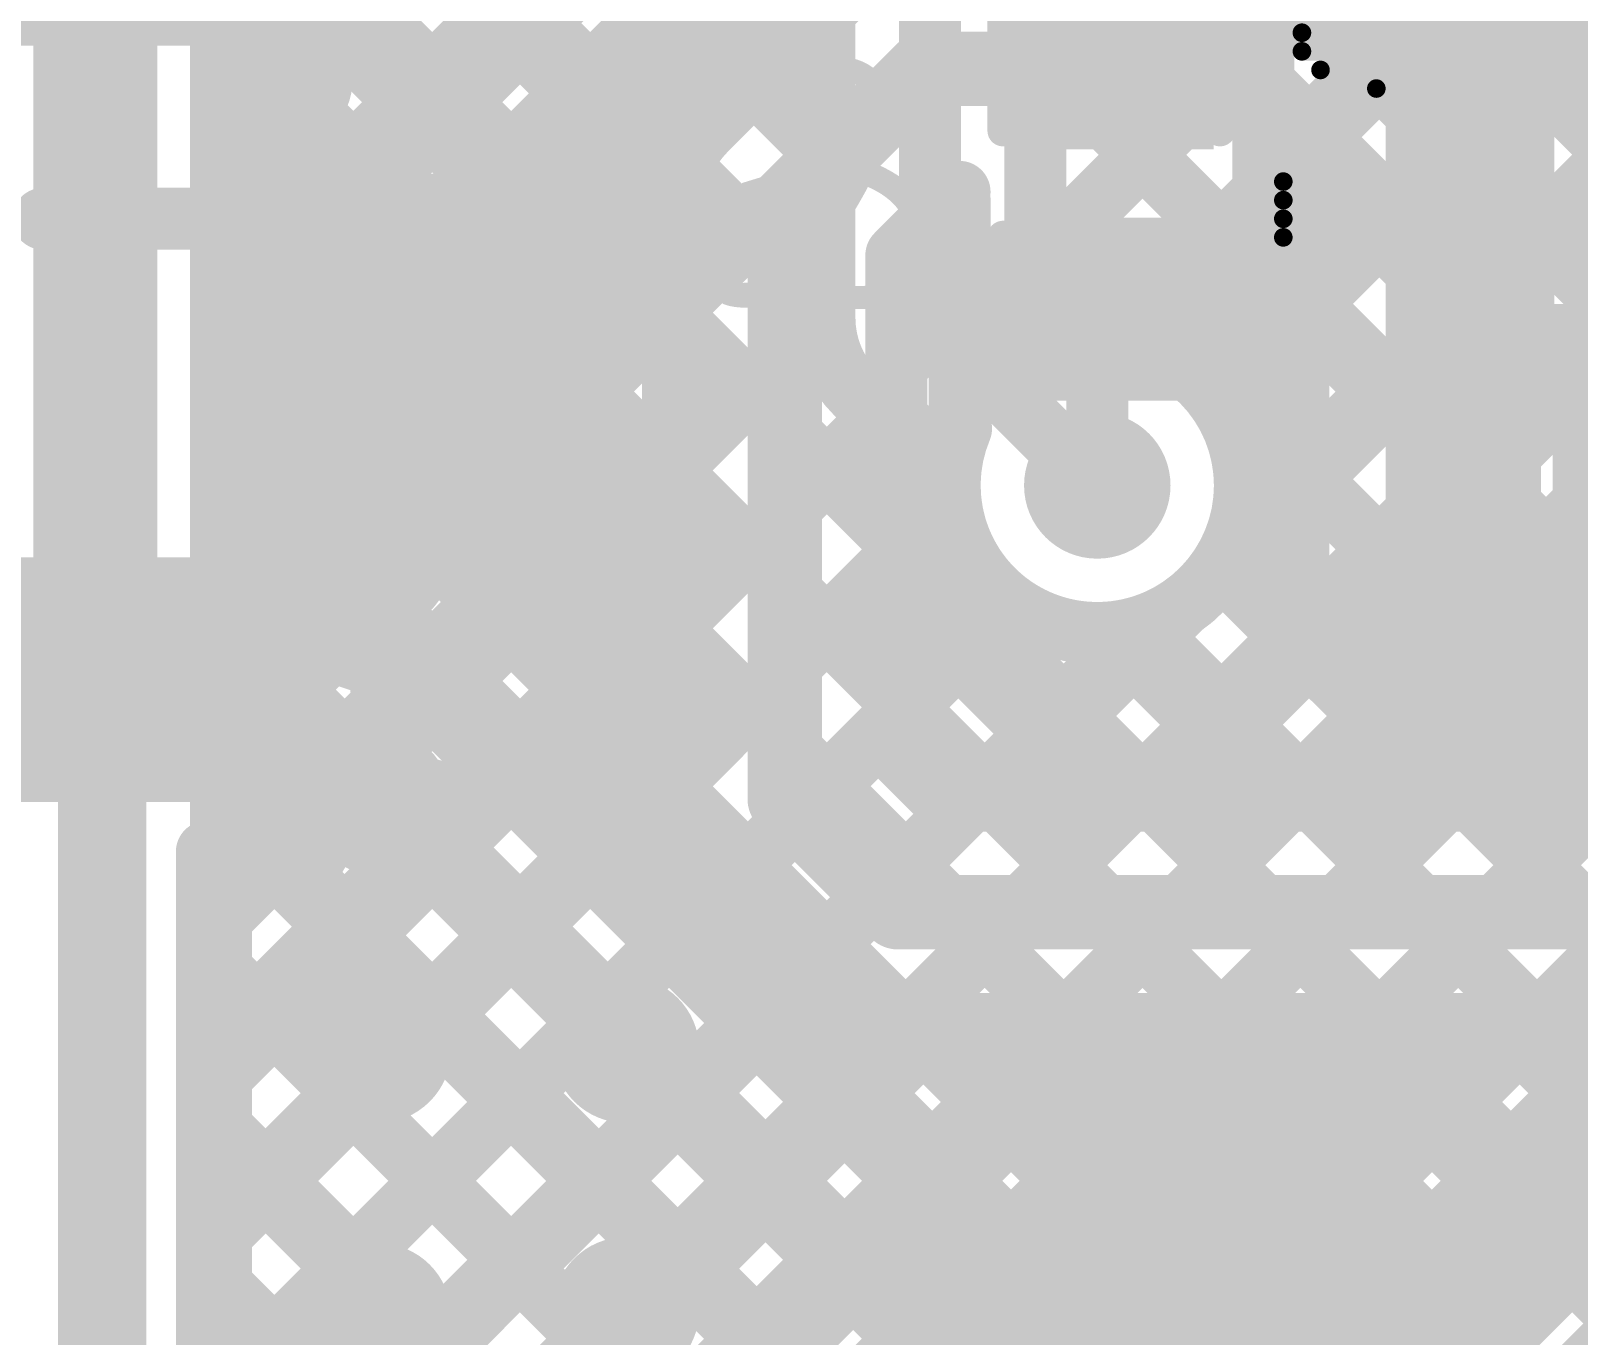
# Model space of a CAD drawing. Header units: millimetres. Extents: x -0.33 to 3.26, y -0.12 to 2.83.
# Drawn here: x 0.985 to 1.2345, y 1.536 to 1.7463 of the extents above; entities that cross this region are included whole.
import ezdxf

# ---------------------------------------------------------------- set-up
doc = ezdxf.new("R2010")
doc.units = ezdxf.units.MM
doc.header["$MEASUREMENT"] = 0
for name, color, linetype in [('BottomLayer', 5, 'Continuous'), ('BottomOverlay', 54, 'Continuous'), ('BottomPaste', 16, 'Continuous'), ('BottomSolder', 6, 'Continuous'), ('TopLayer', 1, 'Continuous'), ('TopOverlay', 2, 'Continuous'), ('ViaHoleLayer', 16, 'Continuous')]:
    doc.layers.add(name, color=color, linetype=linetype)
doc.styles.add('Arial', font='', dxfattribs={"height": 0.2})
doc.styles.get('Arial').set_extended_font_data('Arial')

# ---------------------------------------------------------------- blocks, each defined once
blk = doc.blocks.new('R__0402_B_112')
at = {"layer": 'BottomLayer'}
for points in [[(-0.0095, 0.0125), (-0.0095, -0.0125), (-0.0275, -0.0125), (-0.0275, 0.0125)], [(0.0275, 0.0125), (0.0275, -0.0125), (0.0095, -0.0125), (0.0095, 0.0125)]]:
    blk.add_hatch(color=5, dxfattribs=at).paths.add_polyline_path(points)
at = {"layer": 'BottomPaste'}
for points in [[(-0.0095, 0.0125), (-0.0095, -0.0125), (-0.0275, -0.0125), (-0.0275, 0.0125)], [(0.0275, 0.0125), (0.0275, -0.0125), (0.0095, -0.0125), (0.0095, 0.0125)]]:
    blk.add_hatch(color=16, dxfattribs=at).paths.add_polyline_path(points)
at = {"layer": 'BottomSolder'}
for points in [[(-0.0055, 0.0165), (-0.0055, -0.0165), (-0.0315, -0.0165), (-0.0315, 0.0165)], [(0.0315, 0.0165), (0.0315, -0.0165), (0.0055, -0.0165), (0.0055, 0.0165)]]:
    blk.add_hatch(color=6, dxfattribs=at).paths.add_polyline_path(points)
at = {"layer": 'BottomOverlay', "const_width": 0.005}
for points in [[(-0.0325, 0.0175), (-0.0325, -0.0175)], [(-0.0325, 0.0175), (-0.0085, 0.0175)], [(0.0085, 0.0175), (0.0325, 0.0175)], [(0.0325, 0.0175), (0.0325, -0.0175)], [(-0.0325, -0.0175), (-0.0085, -0.0175)], [(0.0085, -0.0175), (0.0325, -0.0175)]]:
    blk.add_lwpolyline(points, dxfattribs=at)
at = {"layer": 'BottomOverlay', "const_width": 0.0025}
for points in [[(-0.03375, 0.0175, 1), (-0.03125, 0.0175, 1)], [(-0.03375, 0.0175, 1), (-0.03125, 0.0175, 1)], [(-0.00975, 0.0175, 1), (-0.00725, 0.0175, 1)], [(0.00725, 0.0175, 1), (0.00975, 0.0175, 1)], [(0.03125, 0.0175, 1), (0.03375, 0.0175, 1)], [(0.03125, 0.0175, 1), (0.03375, 0.0175, 1)], [(-0.03375, -0.0175, 1), (-0.03125, -0.0175, 1)], [(-0.03375, -0.0175, 1), (-0.03125, -0.0175, 1)], [(-0.00975, -0.0175, 1), (-0.00725, -0.0175, 1)], [(0.00725, -0.0175, 1), (0.00975, -0.0175, 1)], [(0.03125, -0.0175, 1), (0.03375, -0.0175, 1)], [(0.03125, -0.0175, 1), (0.03375, -0.0175, 1)]]:
    blk.add_lwpolyline(points, format="xyb", close=True, dxfattribs=at)
blk = doc.blocks.new('SOT23_3_B_156')
at = {"layer": 'BottomLayer'}
for points in [[(-0.02166, 0.02657), (-0.05316, 0.02657), (-0.05316, 0.05807), (-0.02166, 0.05807)], [(0.05314, 0.02657), (0.02165, 0.02657), (0.02165, 0.05807), (0.05314, 0.05807)], [(0.01574, -0.05807), (-0.01575, -0.05807), (-0.01575, -0.02657), (0.01574, -0.02657)]]:
    blk.add_hatch(color=5, dxfattribs=at).paths.add_polyline_path(points)
at = {"layer": 'BottomPaste'}
for points in [[(-0.02166, 0.02657), (-0.05316, 0.02657), (-0.05316, 0.05807), (-0.02166, 0.05807)], [(0.05314, 0.02657), (0.02165, 0.02657), (0.02165, 0.05807), (0.05314, 0.05807)], [(0.01574, -0.05807), (-0.01575, -0.05807), (-0.01575, -0.02657), (0.01574, -0.02657)]]:
    blk.add_hatch(color=16, dxfattribs=at).paths.add_polyline_path(points)
at = {"layer": 'BottomSolder'}
for points in [[(-0.01766, 0.02257), (-0.05716, 0.02257), (-0.05716, 0.06207), (-0.01766, 0.06207)], [(0.05714, 0.02257), (0.01765, 0.02257), (0.01765, 0.06207), (0.05714, 0.06207)], [(0.01974, -0.06207), (-0.01975, -0.06207), (-0.01975, -0.02257), (0.01974, -0.02257)]]:
    blk.add_hatch(color=6, dxfattribs=at).paths.add_polyline_path(points)
at = {"layer": 'BottomOverlay'}
for points, const_width in [([(-0.06409, 0.068, 1), (-0.07393, 0.068, 1)], 0.00984), ([(-0.07639, 0.068, 1), (-0.07147, 0.068, 1)], 0.00492), ([(-0.06655, 0.068, 1), (-0.06162, 0.068, 1)], 0.00492), ([(-0.06651, 0.03, 1), (-0.06151, 0.03, 1)], 0.005), ([(-0.01351, 0.032, 1), (-0.00851, 0.032, 1)], 0.005), ([(0.00849, 0.032, 1), (0.01349, 0.032, 1)], 0.005), ([(0.06149, 0.03, 1), (0.06649, 0.03, 1)], 0.005), ([(-0.06651, -0.032, 1), (-0.06151, -0.032, 1)], 0.005), ([(-0.06651, -0.032, 1), (-0.06151, -0.032, 1)], 0.005), ([(-0.03151, -0.032, 1), (-0.02651, -0.032, 1)], 0.005), ([(0.02649, -0.031, 1), (0.03149, -0.031, 1)], 0.005), ([(0.06149, -0.031, 1), (0.06649, -0.031, 1)], 0.005), ([(0.06149, -0.031, 1), (0.06649, -0.031, 1)], 0.005)]:
    blk.add_lwpolyline(points, format="xyb", close=True, dxfattribs=dict(at, const_width=const_width))
at = {"layer": 'BottomOverlay', "const_width": 0.01}
for points in [[(-0.06401, 0.03), (-0.06401, -0.032)], [(0.01099, 0.032), (-0.01101, 0.032)], [(0.06399, 0.03), (0.06399, -0.031)], [(-0.02901, -0.032), (-0.06401, -0.032)], [(0.06399, -0.031), (0.02899, -0.031)]]:
    blk.add_lwpolyline(points, dxfattribs=at)
blk = doc.blocks.new('SOT23_3_B_158')
at = {"layer": 'BottomLayer'}
for points in [[(-0.02166, 0.02657), (-0.05316, 0.02657), (-0.05316, 0.05807), (-0.02166, 0.05807)], [(0.05314, 0.02657), (0.02165, 0.02657), (0.02165, 0.05807), (0.05314, 0.05807)], [(0.01574, -0.05807), (-0.01575, -0.05807), (-0.01575, -0.02657), (0.01574, -0.02657)]]:
    blk.add_hatch(color=5, dxfattribs=at).paths.add_polyline_path(points)
at = {"layer": 'BottomPaste'}
for points in [[(-0.02166, 0.02657), (-0.05316, 0.02657), (-0.05316, 0.05807), (-0.02166, 0.05807)], [(0.05314, 0.02657), (0.02165, 0.02657), (0.02165, 0.05807), (0.05314, 0.05807)], [(0.01574, -0.05807), (-0.01575, -0.05807), (-0.01575, -0.02657), (0.01574, -0.02657)]]:
    blk.add_hatch(color=16, dxfattribs=at).paths.add_polyline_path(points)
at = {"layer": 'BottomSolder'}
for points in [[(-0.01766, 0.02257), (-0.05716, 0.02257), (-0.05716, 0.06207), (-0.01766, 0.06207)], [(0.05714, 0.02257), (0.01765, 0.02257), (0.01765, 0.06207), (0.05714, 0.06207)], [(0.01974, -0.06207), (-0.01975, -0.06207), (-0.01975, -0.02257), (0.01974, -0.02257)]]:
    blk.add_hatch(color=6, dxfattribs=at).paths.add_polyline_path(points)
at = {"layer": 'BottomOverlay'}
for points, const_width in [([(-0.06409, 0.068, 1), (-0.07393, 0.068, 1)], 0.00984), ([(-0.07639, 0.068, 1), (-0.07147, 0.068, 1)], 0.00492), ([(-0.06655, 0.068, 1), (-0.06162, 0.068, 1)], 0.00492), ([(-0.06651, 0.03, 1), (-0.06151, 0.03, 1)], 0.005), ([(-0.01351, 0.032, 1), (-0.00851, 0.032, 1)], 0.005), ([(0.00849, 0.032, 1), (0.01349, 0.032, 1)], 0.005), ([(0.06149, 0.03, 1), (0.06649, 0.03, 1)], 0.005), ([(-0.06651, -0.032, 1), (-0.06151, -0.032, 1)], 0.005), ([(-0.06651, -0.032, 1), (-0.06151, -0.032, 1)], 0.005), ([(-0.03151, -0.032, 1), (-0.02651, -0.032, 1)], 0.005), ([(0.02649, -0.031, 1), (0.03149, -0.031, 1)], 0.005), ([(0.06149, -0.031, 1), (0.06649, -0.031, 1)], 0.005), ([(0.06149, -0.031, 1), (0.06649, -0.031, 1)], 0.005)]:
    blk.add_lwpolyline(points, format="xyb", close=True, dxfattribs=dict(at, const_width=const_width))
at = {"layer": 'BottomOverlay', "const_width": 0.01}
for points in [[(-0.06401, 0.03), (-0.06401, -0.032)], [(0.01099, 0.032), (-0.01101, 0.032)], [(0.06399, 0.03), (0.06399, -0.031)], [(-0.02901, -0.032), (-0.06401, -0.032)], [(0.06399, -0.031), (0.02899, -0.031)]]:
    blk.add_lwpolyline(points, dxfattribs=at)
blk = doc.blocks.new('SOT23_3_B_160')
at = {"layer": 'BottomLayer'}
for points in [[(-0.02166, 0.02657), (-0.05316, 0.02657), (-0.05316, 0.05807), (-0.02166, 0.05807)], [(0.05314, 0.02657), (0.02165, 0.02657), (0.02165, 0.05807), (0.05314, 0.05807)], [(0.01574, -0.05807), (-0.01575, -0.05807), (-0.01575, -0.02657), (0.01574, -0.02657)]]:
    blk.add_hatch(color=5, dxfattribs=at).paths.add_polyline_path(points)
at = {"layer": 'BottomPaste'}
for points in [[(-0.02166, 0.02657), (-0.05316, 0.02657), (-0.05316, 0.05807), (-0.02166, 0.05807)], [(0.05314, 0.02657), (0.02165, 0.02657), (0.02165, 0.05807), (0.05314, 0.05807)], [(0.01574, -0.05807), (-0.01575, -0.05807), (-0.01575, -0.02657), (0.01574, -0.02657)]]:
    blk.add_hatch(color=16, dxfattribs=at).paths.add_polyline_path(points)
at = {"layer": 'BottomSolder'}
for points in [[(-0.01766, 0.02257), (-0.05716, 0.02257), (-0.05716, 0.06207), (-0.01766, 0.06207)], [(0.05714, 0.02257), (0.01765, 0.02257), (0.01765, 0.06207), (0.05714, 0.06207)], [(0.01974, -0.06207), (-0.01975, -0.06207), (-0.01975, -0.02257), (0.01974, -0.02257)]]:
    blk.add_hatch(color=6, dxfattribs=at).paths.add_polyline_path(points)
at = {"layer": 'BottomOverlay'}
for points, const_width in [([(-0.06409, 0.068, 1), (-0.07393, 0.068, 1)], 0.00984), ([(-0.07639, 0.068, 1), (-0.07147, 0.068, 1)], 0.00492), ([(-0.06655, 0.068, 1), (-0.06162, 0.068, 1)], 0.00492), ([(-0.06651, 0.03, 1), (-0.06151, 0.03, 1)], 0.005), ([(-0.01351, 0.032, 1), (-0.00851, 0.032, 1)], 0.005), ([(0.00849, 0.032, 1), (0.01349, 0.032, 1)], 0.005), ([(0.06149, 0.03, 1), (0.06649, 0.03, 1)], 0.005), ([(-0.06651, -0.032, 1), (-0.06151, -0.032, 1)], 0.005), ([(-0.06651, -0.032, 1), (-0.06151, -0.032, 1)], 0.005), ([(-0.03151, -0.032, 1), (-0.02651, -0.032, 1)], 0.005), ([(0.02649, -0.031, 1), (0.03149, -0.031, 1)], 0.005), ([(0.06149, -0.031, 1), (0.06649, -0.031, 1)], 0.005), ([(0.06149, -0.031, 1), (0.06649, -0.031, 1)], 0.005)]:
    blk.add_lwpolyline(points, format="xyb", close=True, dxfattribs=dict(at, const_width=const_width))
at = {"layer": 'BottomOverlay', "const_width": 0.01}
for points in [[(-0.06401, 0.03), (-0.06401, -0.032)], [(0.01099, 0.032), (-0.01101, 0.032)], [(0.06399, 0.03), (0.06399, -0.031)], [(-0.02901, -0.032), (-0.06401, -0.032)], [(0.06399, -0.031), (0.02899, -0.031)]]:
    blk.add_lwpolyline(points, dxfattribs=at)
blk = doc.blocks.new('SOT23_3_B_162')
at = {"layer": 'BottomLayer'}
for points in [[(-0.02166, 0.02657), (-0.05316, 0.02657), (-0.05316, 0.05807), (-0.02166, 0.05807)], [(0.05314, 0.02657), (0.02165, 0.02657), (0.02165, 0.05807), (0.05314, 0.05807)], [(0.01574, -0.05807), (-0.01575, -0.05807), (-0.01575, -0.02657), (0.01574, -0.02657)]]:
    blk.add_hatch(color=5, dxfattribs=at).paths.add_polyline_path(points)
at = {"layer": 'BottomPaste'}
for points in [[(-0.02166, 0.02657), (-0.05316, 0.02657), (-0.05316, 0.05807), (-0.02166, 0.05807)], [(0.05314, 0.02657), (0.02165, 0.02657), (0.02165, 0.05807), (0.05314, 0.05807)], [(0.01574, -0.05807), (-0.01575, -0.05807), (-0.01575, -0.02657), (0.01574, -0.02657)]]:
    blk.add_hatch(color=16, dxfattribs=at).paths.add_polyline_path(points)
at = {"layer": 'BottomSolder'}
for points in [[(-0.01766, 0.02257), (-0.05716, 0.02257), (-0.05716, 0.06207), (-0.01766, 0.06207)], [(0.05714, 0.02257), (0.01765, 0.02257), (0.01765, 0.06207), (0.05714, 0.06207)], [(0.01974, -0.06207), (-0.01975, -0.06207), (-0.01975, -0.02257), (0.01974, -0.02257)]]:
    blk.add_hatch(color=6, dxfattribs=at).paths.add_polyline_path(points)
at = {"layer": 'BottomOverlay'}
for points, const_width in [([(-0.06409, 0.068, 1), (-0.07393, 0.068, 1)], 0.00984), ([(-0.07639, 0.068, 1), (-0.07147, 0.068, 1)], 0.00492), ([(-0.06655, 0.068, 1), (-0.06162, 0.068, 1)], 0.00492), ([(-0.06651, 0.03, 1), (-0.06151, 0.03, 1)], 0.005), ([(-0.01351, 0.032, 1), (-0.00851, 0.032, 1)], 0.005), ([(0.00849, 0.032, 1), (0.01349, 0.032, 1)], 0.005), ([(0.06149, 0.03, 1), (0.06649, 0.03, 1)], 0.005), ([(-0.06651, -0.032, 1), (-0.06151, -0.032, 1)], 0.005), ([(-0.06651, -0.032, 1), (-0.06151, -0.032, 1)], 0.005), ([(-0.03151, -0.032, 1), (-0.02651, -0.032, 1)], 0.005), ([(0.02649, -0.031, 1), (0.03149, -0.031, 1)], 0.005), ([(0.06149, -0.031, 1), (0.06649, -0.031, 1)], 0.005), ([(0.06149, -0.031, 1), (0.06649, -0.031, 1)], 0.005)]:
    blk.add_lwpolyline(points, format="xyb", close=True, dxfattribs=dict(at, const_width=const_width))
at = {"layer": 'BottomOverlay', "const_width": 0.01}
for points in [[(-0.06401, 0.03), (-0.06401, -0.032)], [(0.01099, 0.032), (-0.01101, 0.032)], [(0.06399, 0.03), (0.06399, -0.031)], [(-0.02901, -0.032), (-0.06401, -0.032)], [(0.06399, -0.031), (0.02899, -0.031)]]:
    blk.add_lwpolyline(points, dxfattribs=at)

msp = doc.modelspace()

# ---------------------------------------------------------------- hatches: boundary and pattern name
at = {"layer": 'BottomLayer'}
h = msp.add_hatch(color=5, dxfattribs=at)
edge = h.paths.add_edge_path()
edge.add_arc((1.157, 1.673), 0.01181, 0, 360)
h = msp.add_hatch(color=5, dxfattribs=at)
edge = h.paths.add_edge_path()
edge.add_arc((1.041, 1.661), 0.01181, 0, 360)
h = msp.add_hatch(color=5, dxfattribs=at)
edge = h.paths.add_edge_path()
edge.add_arc((1.081, 1.662), 0.01181, 0, 360)
h = msp.add_hatch(color=5, dxfattribs=at)
edge = h.paths.add_edge_path()
edge.add_arc((1.041, 1.622), 0.01181, 0, 360)
h = msp.add_hatch(color=5, dxfattribs=at)
edge = h.paths.add_edge_path()
edge.add_arc((1.081, 1.622), 0.01181, 0, 360)
h = msp.add_hatch(color=5, dxfattribs=at)
edge = h.paths.add_edge_path()
edge.add_arc((1.041, 1.582), 0.01181, 0, 360)
h = msp.add_hatch(color=5, dxfattribs=at)
edge = h.paths.add_edge_path()
edge.add_arc((1.081, 1.582), 0.01181, 0, 360)
h = msp.add_hatch(color=5, dxfattribs=at)
edge = h.paths.add_edge_path()
edge.add_arc((1.133, 1.548), 0.01181, 0, 360)
h = msp.add_hatch(color=5, dxfattribs=at)
edge = h.paths.add_edge_path()
edge.add_arc((1.173, 1.549), 0.01181, 0, 360)
h = msp.add_hatch(color=5, dxfattribs=at)
edge = h.paths.add_edge_path()
edge.add_arc((1.041, 1.539), 0.01181, 0, 360)
h = msp.add_hatch(color=5, dxfattribs=at)
edge = h.paths.add_edge_path()
edge.add_arc((1.081, 1.54), 0.01181, 0, 360)
at = {"layer": 'TopLayer'}
h = msp.add_hatch(color=1, dxfattribs=at)
edge = h.paths.add_edge_path()
edge.add_arc((1.157, 1.673), 0.01181, 0, 360)
h = msp.add_hatch(color=1, dxfattribs=at)
edge = h.paths.add_edge_path()
edge.add_arc((1.041, 1.661), 0.01181, 0, 360)
h = msp.add_hatch(color=1, dxfattribs=at)
edge = h.paths.add_edge_path()
edge.add_arc((1.081, 1.662), 0.01181, 0, 360)
h = msp.add_hatch(color=1, dxfattribs=at)
edge = h.paths.add_edge_path()
edge.add_arc((1.041, 1.622), 0.01181, 0, 360)
h = msp.add_hatch(color=1, dxfattribs=at)
edge = h.paths.add_edge_path()
edge.add_arc((1.081, 1.622), 0.01181, 0, 360)
h = msp.add_hatch(color=1, dxfattribs=at)
edge = h.paths.add_edge_path()
edge.add_arc((1.041, 1.582), 0.01181, 0, 360)
h = msp.add_hatch(color=1, dxfattribs=at)
edge = h.paths.add_edge_path()
edge.add_arc((1.081, 1.582), 0.01181, 0, 360)
h = msp.add_hatch(color=1, dxfattribs=at)
edge = h.paths.add_edge_path()
edge.add_arc((1.133, 1.548), 0.01181, 0, 360)
h = msp.add_hatch(color=1, dxfattribs=at)
edge = h.paths.add_edge_path()
edge.add_arc((1.173, 1.549), 0.01181, 0, 360)
h = msp.add_hatch(color=1, dxfattribs=at)
edge = h.paths.add_edge_path()
edge.add_arc((1.041, 1.539), 0.01181, 0, 360)
h = msp.add_hatch(color=1, dxfattribs=at)
edge = h.paths.add_edge_path()
edge.add_arc((1.081, 1.54), 0.01181, 0, 360)
at = {"layer": 'ViaHoleLayer'}
h = msp.add_hatch(color=16, dxfattribs=at)
edge = h.paths.add_edge_path()
edge.add_arc((1.157, 1.673), 0.00591, 0, 360)
h = msp.add_hatch(color=16, dxfattribs=at)
edge = h.paths.add_edge_path()
edge.add_arc((1.081, 1.662), 0.00787, 0, 360)
h = msp.add_hatch(color=16, dxfattribs=at)
edge = h.paths.add_edge_path()
edge.add_arc((1.041, 1.661), 0.00787, 0, 360)
h = msp.add_hatch(color=16, dxfattribs=at)
edge = h.paths.add_edge_path()
edge.add_arc((1.041, 1.622), 0.00787, 0, 360)
h = msp.add_hatch(color=16, dxfattribs=at)
edge = h.paths.add_edge_path()
edge.add_arc((1.081, 1.622), 0.00787, 0, 360)
h = msp.add_hatch(color=16, dxfattribs=at)
edge = h.paths.add_edge_path()
edge.add_arc((1.041, 1.582), 0.00787, 0, 360)
h = msp.add_hatch(color=16, dxfattribs=at)
edge = h.paths.add_edge_path()
edge.add_arc((1.081, 1.582), 0.00787, 0, 360)
h = msp.add_hatch(color=16, dxfattribs=at)
edge = h.paths.add_edge_path()
edge.add_arc((1.173, 1.549), 0.00787, 0, 360)
h = msp.add_hatch(color=16, dxfattribs=at)
edge = h.paths.add_edge_path()
edge.add_arc((1.133, 1.548), 0.00787, 0, 360)
h = msp.add_hatch(color=16, dxfattribs=at)
edge = h.paths.add_edge_path()
edge.add_arc((1.041, 1.539), 0.00787, 0, 360)
h = msp.add_hatch(color=16, dxfattribs=at)
edge = h.paths.add_edge_path()
edge.add_arc((1.081, 1.54), 0.00787, 0, 360)

# ---------------------------------------------------------------- linework, layer by layer
at = {"layer": 'BottomLayer'}
for points, const_width in [([(1.01741, 1.72652), (1.13479, 1.8439)], 0.01), ([(1.038, 1.82717), (1.11436, 1.75081)], 0.01), ([(1.01689, 1.82), (1.10022, 1.73667)], 0.01), ([(1.01741, 1.69823), (1.13479, 1.81561)], 0.01), ([(1.02316, 1.73593), (1.02316, 1.79143)], 0.01), ([(1.01741, 1.66995), (1.13864, 1.79118)], 0.01), ([(1.16034, 1.78968), (1.22568, 1.72434)], 0.01), ([(1.18379, 1.72319), (1.25028, 1.78968)], 0.01), ([(1.02316, 1.78545), (1.08874, 1.71986)], 0.01), ([(1.21603, 1.64036), (1.21603, 1.76236)], 0.025), ([(0.99541, 1.64168), (0.99541, 1.76368)], 0.02), ([(1.18379, 1.72418), (1.18379, 1.76118)], 0.01), ([(1.02316, 1.75716), (1.0886, 1.69172)], 0.01), ([(1.09389, 1.73035), (1.11643, 1.75289)], 0.01), ([(1.22568, 1.69726), (1.22568, 1.75275)], 0.01), ([(1.1066, 1.7176), (1.12918, 1.74018)], 0.012), ([(1.12918, 1.74018), (1.15929, 1.74018)], 0.012), ([(1.18379, 1.73795), (1.23543, 1.68631)], 0.01), ([(1.18379, 1.6949), (1.22568, 1.7368)], 0.01), ([(1.01741, 1.73593), (1.02316, 1.73593)], 0.01), ([(1.01741, 1.66943), (1.01741, 1.73593)], 0.01), ([(1.01741, 1.73463), (1.0886, 1.66344)], 0.01), ([(1.18379, 1.71918), (1.18379, 1.72418)], 0.01), ([(1.18379, 1.71918), (1.18379, 1.72418)], 0.01), ([(1.1246, 1.71014), (1.13479, 1.72033)], 0.01), ([(1.13479, 1.68218), (1.13479, 1.71918)], 0.01), ([(1.18379, 1.68218), (1.18379, 1.71918)], 0.01), ([(1.0886, 1.6224), (1.0886, 1.7176)], 0.01), ([(1.1066, 1.6224), (1.1066, 1.7176)], 0.012), ([(1.02316, 1.64741), (1.0886, 1.71285)], 0.01), ([(1.1246, 1.62986), (1.1246, 1.71014)], 0.01), ([(1.12567, 1.71122), (1.13479, 1.7021)], 0.01), ([(1.18379, 1.70967), (1.23543, 1.65802)], 0.01), ([(1.17649, 1.65933), (1.22568, 1.70852)], 0.01), ([(1.01741, 1.70634), (1.0886, 1.63515)], 0.01), ([(1.1246, 1.69228), (1.13479, 1.70247)], 0.01), ([(1.157, 1.673), (1.157, 1.703)], 0.01), ([(1.22568, 1.69726), (1.23543, 1.69726)], 0.01), ([(1.23543, 1.62273), (1.23543, 1.69726)], 0.01), ([(1.16763, 1.62218), (1.23543, 1.68998)], 0.01), ([(1.02316, 1.61913), (1.0886, 1.68457)], 0.01), ([(1.1246, 1.684), (1.1333, 1.6753)], 0.01), ([(1.17897, 1.68218), (1.18379, 1.68218)], 0.01), ([(1.18299, 1.68218), (1.23543, 1.62974)], 0.01), ([(1.01741, 1.67806), (1.27547, 1.42)], 0.01), ([(1.1246, 1.664), (1.13319, 1.67259)], 0.01), ([(1.01741, 1.66943), (1.02316, 1.66943)], 0.01), ([(1.02316, 1.61393), (1.02316, 1.66943)], 0.01), ([(1.19592, 1.62218), (1.23543, 1.6617)], 0.01), ([(1.17692, 1.65996), (1.21471, 1.62218)], 0.01), ([(1.01341, 1.58109), (1.0886, 1.65628)], 0.01), ([(1.1246, 1.65572), (1.15814, 1.62218)], 0.01), ([(1.1246, 1.63572), (1.14278, 1.6539)], 0.01), ([(1.13935, 1.62218), (1.17067, 1.65351)], 0.01), ([(1.1593, 1.6493), (1.18642, 1.62218)], 0.01), ([(0.99541, 1.49641), (0.99541, 1.64168)], 0.012), ([(1.02316, 1.64403), (1.24718, 1.42)], 0.01), ([(1.2242, 1.62218), (1.23543, 1.63341)], 0.01), ([(1.1246, 1.62986), (1.13227, 1.62218)], 0.01), ([(1.01341, 1.55281), (1.0886, 1.628)], 0.01), ([(1.1066, 1.6224), (1.12482, 1.60418)], 0.012), ([(1.13227, 1.62218), (1.23488, 1.62218)], 0.01), ([(1.01796, 1.61393), (1.02316, 1.61913)], 0.01), ([(1.02316, 1.61574), (1.2189, 1.42)], 0.01), ([(1.01341, 1.61393), (1.02316, 1.61393)], 0.01), ([(1.01341, 1.60938), (1.01796, 1.61393)], 0.01), ([(1.01341, 1.49641), (1.01341, 1.61393)], 0.01), ([(1.09389, 1.60965), (1.11207, 1.59148)], 0.01), ([(1.01341, 1.52453), (1.09621, 1.60733)], 0.01), ([(1.12482, 1.60418), (1.24234, 1.60418)], 0.012), ([(1.01341, 1.59721), (1.19061, 1.42)], 0.01), ([(1.01341, 1.49624), (1.11036, 1.59319)], 0.01), ([(0.96545, 1.42), (1.13163, 1.58618)], 0.01), ([(0.99374, 1.42), (1.15992, 1.58618)], 0.01), ([(1.02202, 1.42), (1.1882, 1.58618)], 0.01), ([(1.0503, 1.42), (1.21649, 1.58618)], 0.01), ([(1.07859, 1.42), (1.24496, 1.58637)], 0.01), ([(1.10687, 1.42), (1.27283, 1.58596)], 0.01), ([(1.12482, 1.58618), (1.24234, 1.58618)], 0.01), ([(1.13757, 1.58618), (1.30375, 1.42)], 0.01), ([(1.16585, 1.58618), (1.33203, 1.42)], 0.01), ([(1.19414, 1.58618), (1.36032, 1.42)], 0.01), ([(1.22242, 1.58618), (1.27283, 1.53577)], 0.01), ([(1.01341, 1.56892), (1.16233, 1.42)], 0.01), ([(1.01341, 1.54064), (1.13404, 1.42)], 0.01)]:
    msp.add_lwpolyline(points, dxfattribs=dict(at, const_width=const_width))
for points, const_width in [([(1.11186, 1.75081, 1), (1.11686, 1.75081, 1)], 0.005), ([(1.12618, 1.74018, 1), (1.13218, 1.74018, 1)], 0.006), ([(1.12618, 1.74018, 1), (1.13218, 1.74018, 1)], 0.006), ([(1.15629, 1.74018, 1), (1.16229, 1.74018, 1)], 0.006), ([(1.09772, 1.73667, 1), (1.10272, 1.73667, 1)], 0.005), ([(1.18129, 1.73795, 1), (1.18629, 1.73795, 1)], 0.005), ([(1.22318, 1.7368, 1), (1.22818, 1.7368, 1)], 0.005), ([(1.01491, 1.73593, 1), (1.01991, 1.73593, 1)], 0.005), ([(1.01491, 1.73593, 1), (1.01991, 1.73593, 1)], 0.005), ([(1.01491, 1.73463, 1), (1.01991, 1.73463, 1)], 0.005), ([(1.02066, 1.73593, 1), (1.02566, 1.73593, 1)], 0.005), ([(1.02066, 1.73593, 1), (1.02566, 1.73593, 1)], 0.005), ([(1.09137, 1.73033, 1), (1.09637, 1.73033, 1)], 0.005), ([(1.09139, 1.73035, 1), (1.09639, 1.73035, 1)], 0.005), ([(1.09139, 1.73035, 1), (1.09639, 1.73035, 1)], 0.005), ([(1.01491, 1.72652, 1), (1.01991, 1.72652, 1)], 0.005), ([(1.18129, 1.72418, 1), (1.18629, 1.72418, 1)], 0.005), ([(1.18129, 1.72418, 1), (1.18629, 1.72418, 1)], 0.005), ([(1.18129, 1.72418, 1), (1.18629, 1.72418, 1)], 0.005), ([(1.22318, 1.72434, 1), (1.22818, 1.72434, 1)], 0.005), ([(1.18129, 1.72319, 1), (1.18629, 1.72319, 1)], 0.005), ([(1.08624, 1.71986, 1), (1.09124, 1.71986, 1)], 0.005), ([(1.13229, 1.72033, 1), (1.13729, 1.72033, 1)], 0.005), ([(1.13229, 1.71918, 1), (1.13729, 1.71918, 1)], 0.005), ([(1.18129, 1.71918, 1), (1.18629, 1.71918, 1)], 0.005), ([(1.18129, 1.71918, 1), (1.18629, 1.71918, 1)], 0.005), ([(1.18129, 1.71918, 1), (1.18629, 1.71918, 1)], 0.005), ([(1.0861, 1.7176, 1), (1.0911, 1.7176, 1)], 0.005), ([(1.0861, 1.7176, 1), (1.0911, 1.7176, 1)], 0.005), ([(1.0861, 1.7176, 1), (1.0911, 1.7176, 1)], 0.005), ([(1.1036, 1.7176, 1), (1.1096, 1.7176, 1)], 0.006), ([(1.1036, 1.7176, 1), (1.1096, 1.7176, 1)], 0.006), ([(1.0861, 1.71285, 1), (1.0911, 1.71285, 1)], 0.005), ([(1.1221, 1.71014, 1), (1.1271, 1.71014, 1)], 0.005), ([(1.1221, 1.71014, 1), (1.1271, 1.71014, 1)], 0.005), ([(1.12317, 1.71122, 1), (1.12817, 1.71122, 1)], 0.005), ([(1.18129, 1.70967, 1), (1.18629, 1.70967, 1)], 0.005), ([(1.22318, 1.70852, 1), (1.22818, 1.70852, 1)], 0.005), ([(1.01491, 1.70634, 1), (1.01991, 1.70634, 1)], 0.005), ([(1.13229, 1.70247, 1), (1.13729, 1.70247, 1)], 0.005), ([(1.13229, 1.7021, 1), (1.13729, 1.7021, 1)], 0.005), ([(1.1545, 1.703, 1), (1.1595, 1.703, 1)], 0.005), ([(1.01491, 1.69823, 1), (1.01991, 1.69823, 1)], 0.005), ([(1.22318, 1.69726, 1), (1.22818, 1.69726, 1)], 0.005), ([(1.22318, 1.69726, 1), (1.22818, 1.69726, 1)], 0.005), ([(1.23293, 1.69726, 1), (1.23793, 1.69726, 1)], 0.005), ([(1.23293, 1.69726, 1), (1.23793, 1.69726, 1)], 0.005), ([(1.18129, 1.6949, 1), (1.18629, 1.6949, 1)], 0.005), ([(1.0861, 1.69172, 1), (1.0911, 1.69172, 1)], 0.005), ([(1.1221, 1.69228, 1), (1.1271, 1.69228, 1)], 0.005), ([(1.23293, 1.68998, 1), (1.23793, 1.68998, 1)], 0.005), ([(1.0861, 1.68457, 1), (1.0911, 1.68457, 1)], 0.005), ([(1.23293, 1.68631, 1), (1.23793, 1.68631, 1)], 0.005), ([(1.1221, 1.684, 1), (1.1271, 1.684, 1)], 0.005), ([(1.13229, 1.68218, 1), (1.13729, 1.68218, 1)], 0.005), ([(1.13253, 1.68218, 1), (1.13753, 1.68218, 1)], 0.005), ([(1.17647, 1.68218, 1), (1.18147, 1.68218, 1)], 0.005), ([(1.17647, 1.68218, 1), (1.18147, 1.68218, 1)], 0.005), ([(1.18049, 1.68218, 1), (1.18549, 1.68218, 1)], 0.005), ([(1.18129, 1.68218, 1), (1.18629, 1.68218, 1)], 0.005), ([(1.18129, 1.68218, 1), (1.18629, 1.68218, 1)], 0.005), ([(1.01491, 1.67806, 1), (1.01991, 1.67806, 1)], 0.005), ([(1.1308, 1.6753, 1), (1.1358, 1.6753, 1)], 0.005), ([(1.13069, 1.67259, 1), (1.13569, 1.67259, 1)], 0.005), ([(1.1545, 1.673, 1), (1.1595, 1.673, 1)], 0.005), ([(1.17831, 1.673, 1), (1.18331, 1.673, 1)], 0.005), ([(1.17831, 1.673, 1), (1.18331, 1.673, 1)], 0.005), ([(1.01491, 1.66995, 1), (1.01991, 1.66995, 1)], 0.005), ([(1.01491, 1.66943, 1), (1.01991, 1.66943, 1)], 0.005), ([(1.01491, 1.66943, 1), (1.01991, 1.66943, 1)], 0.005), ([(1.02066, 1.66943, 1), (1.02566, 1.66943, 1)], 0.005), ([(1.02066, 1.66943, 1), (1.02566, 1.66943, 1)], 0.005), ([(1.0861, 1.66344, 1), (1.0911, 1.66344, 1)], 0.005), ([(1.1221, 1.664, 1), (1.1271, 1.664, 1)], 0.005), ([(1.23293, 1.6617, 1), (1.23793, 1.6617, 1)], 0.005), ([(1.17399, 1.65933, 1), (1.17899, 1.65933, 1)], 0.005), ([(1.17442, 1.65996, 1), (1.17942, 1.65996, 1)], 0.005), ([(1.23293, 1.65802, 1), (1.23793, 1.65802, 1)], 0.005), ([(1.0861, 1.65628, 1), (1.0911, 1.65628, 1)], 0.005), ([(1.1221, 1.65572, 1), (1.1271, 1.65572, 1)], 0.005), ([(1.14028, 1.6539, 1), (1.14528, 1.6539, 1)], 0.005), ([(1.16817, 1.65351, 1), (1.17317, 1.65351, 1)], 0.005), ([(1.1568, 1.6493, 1), (1.1618, 1.6493, 1)], 0.005), ([(0.99041, 1.64168, 1), (1.00041, 1.64168, 1)], 0.01), ([(1.02066, 1.64741, 1), (1.02566, 1.64741, 1)], 0.005), ([(1.20978, 1.64036, 1), (1.22228, 1.64036, 1)], 0.0125), ([(0.99241, 1.64168, 1), (0.99841, 1.64168, 1)], 0.006), ([(1.02066, 1.64403, 1), (1.02566, 1.64403, 1)], 0.005), ([(1.0861, 1.63515, 1), (1.0911, 1.63515, 1)], 0.005), ([(1.1221, 1.63572, 1), (1.1271, 1.63572, 1)], 0.005), ([(1.23293, 1.63341, 1), (1.23793, 1.63341, 1)], 0.005), ([(1.1221, 1.62986, 1), (1.1271, 1.62986, 1)], 0.005), ([(1.1221, 1.62986, 1), (1.1271, 1.62986, 1)], 0.005), ([(1.23293, 1.62974, 1), (1.23793, 1.62974, 1)], 0.005), ([(1.0861, 1.628, 1), (1.0911, 1.628, 1)], 0.005), ([(1.0861, 1.6224, 1), (1.0911, 1.6224, 1)], 0.005), ([(1.0861, 1.6224, 1), (1.0911, 1.6224, 1)], 0.005), ([(1.0861, 1.6224, 1), (1.0911, 1.6224, 1)], 0.005), ([(1.1036, 1.6224, 1), (1.1096, 1.6224, 1)], 0.006), ([(1.1036, 1.6224, 1), (1.1096, 1.6224, 1)], 0.006), ([(1.12977, 1.62218, 1), (1.13477, 1.62218, 1)], 0.005), ([(1.12977, 1.62218, 1), (1.13477, 1.62218, 1)], 0.005), ([(1.13685, 1.62218, 1), (1.14185, 1.62218, 1)], 0.005), ([(1.15564, 1.62218, 1), (1.16064, 1.62218, 1)], 0.005), ([(1.16513, 1.62218, 1), (1.17013, 1.62218, 1)], 0.005), ([(1.18392, 1.62218, 1), (1.18892, 1.62218, 1)], 0.005), ([(1.19342, 1.62218, 1), (1.19842, 1.62218, 1)], 0.005), ([(1.21221, 1.62218, 1), (1.21721, 1.62218, 1)], 0.005), ([(1.2217, 1.62218, 1), (1.2267, 1.62218, 1)], 0.005), ([(1.23238, 1.62218, 1), (1.23738, 1.62218, 1)], 0.005), ([(1.23293, 1.62273, 1), (1.23793, 1.62273, 1)], 0.005), ([(1.02066, 1.61913, 1), (1.02566, 1.61913, 1)], 0.005), ([(1.02066, 1.61913, 1), (1.02566, 1.61913, 1)], 0.005), ([(1.02066, 1.61574, 1), (1.02566, 1.61574, 1)], 0.005), ([(1.01091, 1.61393, 1), (1.01591, 1.61393, 1)], 0.005), ([(1.01091, 1.61393, 1), (1.01591, 1.61393, 1)], 0.005), ([(1.01546, 1.61393, 1), (1.02046, 1.61393, 1)], 0.005), ([(1.01546, 1.61393, 1), (1.02046, 1.61393, 1)], 0.005), ([(1.02066, 1.61393, 1), (1.02566, 1.61393, 1)], 0.005), ([(1.02066, 1.61393, 1), (1.02566, 1.61393, 1)], 0.005), ([(1.01091, 1.60938, 1), (1.01591, 1.60938, 1)], 0.005), ([(1.09137, 1.60967, 1), (1.09637, 1.60967, 1)], 0.005), ([(1.09139, 1.60965, 1), (1.09639, 1.60965, 1)], 0.005), ([(1.09139, 1.60965, 1), (1.09639, 1.60965, 1)], 0.005), ([(1.09371, 1.60733, 1), (1.09871, 1.60733, 1)], 0.005), ([(1.12182, 1.60418, 1), (1.12782, 1.60418, 1)], 0.006), ([(1.12182, 1.60418, 1), (1.12782, 1.60418, 1)], 0.006), ([(1.01091, 1.59721, 1), (1.01591, 1.59721, 1)], 0.005), ([(1.10786, 1.59319, 1), (1.11286, 1.59319, 1)], 0.005), ([(1.10957, 1.59148, 1), (1.11457, 1.59148, 1)], 0.005), ([(1.10957, 1.59148, 1), (1.11457, 1.59148, 1)], 0.005), ([(1.10959, 1.59145, 1), (1.11459, 1.59145, 1)], 0.005), ([(1.12232, 1.58618, 1), (1.12732, 1.58618, 1)], 0.005), ([(1.12232, 1.58618, 1), (1.12732, 1.58618, 1)], 0.005), ([(1.12232, 1.58618, 1), (1.12732, 1.58618, 1)], 0.005), ([(1.12913, 1.58618, 1), (1.13413, 1.58618, 1)], 0.005), ([(1.13507, 1.58618, 1), (1.14007, 1.58618, 1)], 0.005), ([(1.15742, 1.58618, 1), (1.16242, 1.58618, 1)], 0.005), ([(1.16335, 1.58618, 1), (1.16835, 1.58618, 1)], 0.005), ([(1.1857, 1.58618, 1), (1.1907, 1.58618, 1)], 0.005), ([(1.19164, 1.58618, 1), (1.19664, 1.58618, 1)], 0.005), ([(1.21399, 1.58618, 1), (1.21899, 1.58618, 1)], 0.005), ([(1.21992, 1.58618, 1), (1.22492, 1.58618, 1)], 0.005), ([(1.01091, 1.58109, 1), (1.01591, 1.58109, 1)], 0.005), ([(1.01091, 1.56892, 1), (1.01591, 1.56892, 1)], 0.005), ([(1.01091, 1.55281, 1), (1.01591, 1.55281, 1)], 0.005), ([(1.01091, 1.54064, 1), (1.01591, 1.54064, 1)], 0.005)]:
    msp.add_lwpolyline(points, format="xyb", close=True, dxfattribs=dict(at, const_width=const_width))
at = {"layer": 'BottomLayer', "const_width": 0.01}
for points in [[(1.0886, 1.7176, -0.199396), (1.09389, 1.73035)], [(1.0886, 1.7176, -0.198912), (1.09387, 1.73033)], [(1.18081, 1.673, -1.220456), (1.13503, 1.68218)], [(1.17897, 1.68218, -0.099284), (1.18081, 1.673)], [(1.09387, 1.60967, -0.198912), (1.0886, 1.6224)], [(1.09389, 1.60965, -0.199396), (1.0886, 1.6224)], [(1.12482, 1.58618, -0.199396), (1.11207, 1.59148)], [(1.12482, 1.58618, -0.198912), (1.11209, 1.59145)]]:
    msp.add_lwpolyline(points, format="xyb", dxfattribs=at)
at = {"layer": 'TopLayer'}
for points, const_width in [([(1.113, 1.7), (1.113, 2.089)], 0.01), ([(1.13, 1.7), (1.13, 2.089)], 0.01), ([(1.147, 1.70704), (1.147, 2.06188)], 0.01), ([(0.99767, 1.22833), (0.99767, 2.0185)], 0.012), ([(1.01567, 1.23579), (1.01567, 2.00291)], 0.01), ([(1.147, 1.73448), (1.27291, 1.86039)], 0.01), ([(1.147, 1.70903), (1.27291, 1.83493)], 0.01), ([(1.01567, 1.73043), (1.113, 1.82776)], 0.01), ([(1.01567, 1.82404), (1.113, 1.72671)], 0.01), ([(1.147, 1.81999), (1.27291, 1.69408)], 0.01), ([(1.16004, 1.69662), (1.27291, 1.80948)], 0.01), ([(1.01567, 1.70497), (1.113, 1.80231)], 0.01), ([(1.01567, 1.79858), (1.113, 1.70125)], 0.01), ([(1.147, 1.79453), (1.27291, 1.66863)], 0.01), ([(1.1761, 1.68722), (1.27291, 1.78402)], 0.01), ([(1.01567, 1.67952), (1.113, 1.77685)], 0.01), ([(1.01567, 1.77313), (1.23467, 1.55413)], 0.01), ([(1.147, 1.76908), (1.27291, 1.64317)], 0.01), ([(1.17947, 1.66513), (1.27291, 1.75857)], 0.01), ([(1.01567, 1.65406), (1.113, 1.7514)], 0.01), ([(1.01567, 1.74767), (1.22194, 1.5414)], 0.01), ([(1.147, 1.74362), (1.27291, 1.61771)], 0.01), ([(1.01567, 1.47587), (1.27291, 1.73311)], 0.01), ([(1.01567, 1.62861), (1.113, 1.72594)], 0.01), ([(1.01567, 1.72222), (1.20921, 1.52867)], 0.01), ([(1.147, 1.71816), (1.27285, 1.59231)], 0.01), ([(1.01567, 1.45042), (1.27291, 1.70765)], 0.01), ([(1.147, 1.70704), (1.15723, 1.69681)], 0.01), ([(1.01567, 1.60315), (1.113, 1.70048)], 0.01), ([(1.13, 1.7), (1.157, 1.673)], 0.01), ([(1.01567, 1.69676), (1.19649, 1.51594)], 0.01), ([(1.118, 1.68796), (1.13319, 1.67277)], 0.01), ([(1.01567, 1.5777), (1.12197, 1.68399)], 0.01), ([(1.01567, 1.42496), (1.27291, 1.6822)], 0.01), ([(1.01567, 1.67131), (1.18501, 1.50196)], 0.01), ([(1.01567, 1.55224), (1.13338, 1.66996)], 0.01), ([(1.17798, 1.66173), (1.26013, 1.57958)], 0.01), ([(1.01567, 1.3995), (1.27291, 1.65674)], 0.01), ([(1.01567, 1.52678), (1.14278, 1.6539)], 0.01), ([(1.01567, 1.50133), (1.16487, 1.65053)], 0.01), ([(1.16401, 1.65024), (1.2474, 1.56685)], 0.01), ([(1.01567, 1.64585), (1.184, 1.47752)], 0.01), ([(1.01567, 1.37405), (1.27291, 1.63129)], 0.01), ([(1.01567, 1.62039), (1.184, 1.45206)], 0.01), ([(1.01567, 1.34859), (1.27291, 1.60583)], 0.01), ([(1.01567, 1.59494), (1.184, 1.42661)], 0.01), ([(1.1893, 1.50875), (1.27291, 1.59236)], 0.01), ([(1.202, 1.496), (1.29091, 1.58491)], 0.012), ([(1.01567, 1.56948), (1.184, 1.40115)], 0.01), ([(1.01567, 1.54403), (1.184, 1.37569)], 0.01)]:
    msp.add_lwpolyline(points, dxfattribs=dict(at, const_width=const_width))
at = {"layer": 'TopLayer', "const_width": 0.005}
for points in [[(1.01317, 1.74767, 1), (1.01817, 1.74767, 1)], [(1.1445, 1.74362, 1), (1.1495, 1.74362, 1)], [(1.1445, 1.73448, 1), (1.1495, 1.73448, 1)], [(1.01317, 1.73043, 1), (1.01817, 1.73043, 1)], [(1.1105, 1.72671, 1), (1.1155, 1.72671, 1)], [(1.1105, 1.72594, 1), (1.1155, 1.72594, 1)], [(1.01317, 1.72222, 1), (1.01817, 1.72222, 1)], [(1.1445, 1.71816, 1), (1.1495, 1.71816, 1)], [(1.1445, 1.70903, 1), (1.1495, 1.70903, 1)], [(1.1445, 1.70704, 1), (1.1495, 1.70704, 1)], [(1.1445, 1.70704, 1), (1.1495, 1.70704, 1)], [(1.01317, 1.70497, 1), (1.01817, 1.70497, 1)], [(1.1105, 1.70125, 1), (1.1155, 1.70125, 1)], [(1.1105, 1.70048, 1), (1.1155, 1.70048, 1)], [(1.1105, 1.7, 1), (1.1155, 1.7, 1)], [(1.1105, 1.7, 1), (1.1155, 1.7, 1)], [(1.1105, 1.7, 1), (1.1155, 1.7, 1)], [(1.1275, 1.7, 1), (1.1325, 1.7, 1)], [(1.1275, 1.7, 1), (1.1325, 1.7, 1)], [(1.01317, 1.69676, 1), (1.01817, 1.69676, 1)], [(1.15473, 1.69681, 1), (1.15973, 1.69681, 1)], [(1.15473, 1.69681, 1), (1.15973, 1.69681, 1)], [(1.15754, 1.69662, 1), (1.16254, 1.69662, 1)], [(1.11548, 1.68798, 1), (1.12048, 1.68798, 1)], [(1.1155, 1.68796, 1), (1.1205, 1.68796, 1)], [(1.1155, 1.68796, 1), (1.1205, 1.68796, 1)], [(1.1736, 1.68722, 1), (1.1786, 1.68722, 1)], [(1.11947, 1.68399, 1), (1.12447, 1.68399, 1)], [(1.01317, 1.67952, 1), (1.01817, 1.67952, 1)], [(1.13069, 1.67277, 1), (1.13569, 1.67277, 1)], [(1.13069, 1.67277, 1), (1.13569, 1.67277, 1)], [(1.1545, 1.673, 1), (1.1595, 1.673, 1)], [(1.17831, 1.673, 1), (1.18331, 1.673, 1)], [(1.17831, 1.673, 1), (1.18331, 1.673, 1)], [(1.01317, 1.67131, 1), (1.01817, 1.67131, 1)], [(1.13088, 1.66996, 1), (1.13588, 1.66996, 1)], [(1.17697, 1.66513, 1), (1.18197, 1.66513, 1)], [(1.17548, 1.66173, 1), (1.18048, 1.66173, 1)], [(1.01317, 1.65406, 1), (1.01817, 1.65406, 1)], [(1.14028, 1.6539, 1), (1.14528, 1.6539, 1)], [(1.16151, 1.65024, 1), (1.16651, 1.65024, 1)], [(1.16237, 1.65053, 1), (1.16737, 1.65053, 1)], [(1.01317, 1.64585, 1), (1.01817, 1.64585, 1)], [(1.01317, 1.62861, 1), (1.01817, 1.62861, 1)], [(1.01317, 1.62039, 1), (1.01817, 1.62039, 1)], [(1.01317, 1.60315, 1), (1.01817, 1.60315, 1)], [(1.01317, 1.59494, 1), (1.01817, 1.59494, 1)], [(1.01317, 1.5777, 1), (1.01817, 1.5777, 1)], [(1.01317, 1.56948, 1), (1.01817, 1.56948, 1)], [(1.01317, 1.55224, 1), (1.01817, 1.55224, 1)], [(1.23217, 1.55413, 1), (1.23717, 1.55413, 1)], [(1.01317, 1.54403, 1), (1.01817, 1.54403, 1)], [(1.21944, 1.5414, 1), (1.22444, 1.5414, 1)]]:
    msp.add_lwpolyline(points, format="xyb", close=True, dxfattribs=at)
at = {"layer": 'TopLayer', "const_width": 0.01}
for points in [[(1.11798, 1.68798, -0.198912), (1.113, 1.7)], [(1.118, 1.68796, -0.199327), (1.113, 1.7)], [(1.15723, 1.69681, -0.411366), (1.18081, 1.673)], [(1.18081, 1.673, -0.995146), (1.13319, 1.67277)]]:
    msp.add_lwpolyline(points, format="xyb", dxfattribs=at)
at = {"layer": 'TopOverlay', "const_width": 0.003}
for points in [[(1.19, 1.746), (1.292, 1.746)], [(1.19, 1.743), (1.289, 1.743)], [(1.193, 1.74), (1.286, 1.74)], [(1.202, 1.737), (1.277, 1.737)], [(1.187, 1.722), (1.82, 1.722)], [(1.187, 1.719), (1.826, 1.719)], [(1.187, 1.716), (1.832, 1.716)], [(1.187, 1.713), (1.835, 1.713)]]:
    msp.add_lwpolyline(points, dxfattribs=at)
at = {"layer": 'TopOverlay', "const_width": 0.0015}
for points in [[(1.18925, 1.746, 1), (1.19075, 1.746, 1)], [(1.18925, 1.743, 1), (1.19075, 1.743, 1)], [(1.19225, 1.74, 1), (1.19375, 1.74, 1)], [(1.20125, 1.737, 1), (1.20275, 1.737, 1)], [(1.18625, 1.722, 1), (1.18775, 1.722, 1)], [(1.18625, 1.719, 1), (1.18775, 1.719, 1)], [(1.18625, 1.716, 1), (1.18775, 1.716, 1)], [(1.18625, 1.713, 1), (1.18775, 1.713, 1)]]:
    msp.add_lwpolyline(points, format="xyb", close=True, dxfattribs=at)

# ---------------------------------------------------------------- block references
for name, p, rotation in [('SOT23_3_B_160', (0.958, 1.806), 180), ('SOT23_3_B_162', (1.25343, 1.80468), 180), ('R__0402_B_112', (1.15929, 1.72168), 90), ('SOT23_3_B_156', (0.958, 1.684), 180), ('SOT23_3_B_158', (1.25343, 1.68268), 180)]:
    msp.add_blockref(name, p, dxfattribs=dict(rotation=rotation))

# ---------------------------------------------------------------- texts
at = {"layer": 'BottomOverlay', "style": 'Arial', "text_generation_flag": 2}
for s, rotation, p in [('&', 360, (1.133, 1.702)), ('Q65', 270, (1.037, 1.62))]:
    msp.add_text(s, height=0.04, rotation=rotation, dxfattribs=at).set_placement(p)

doc.saveas('drawing.dxf')
